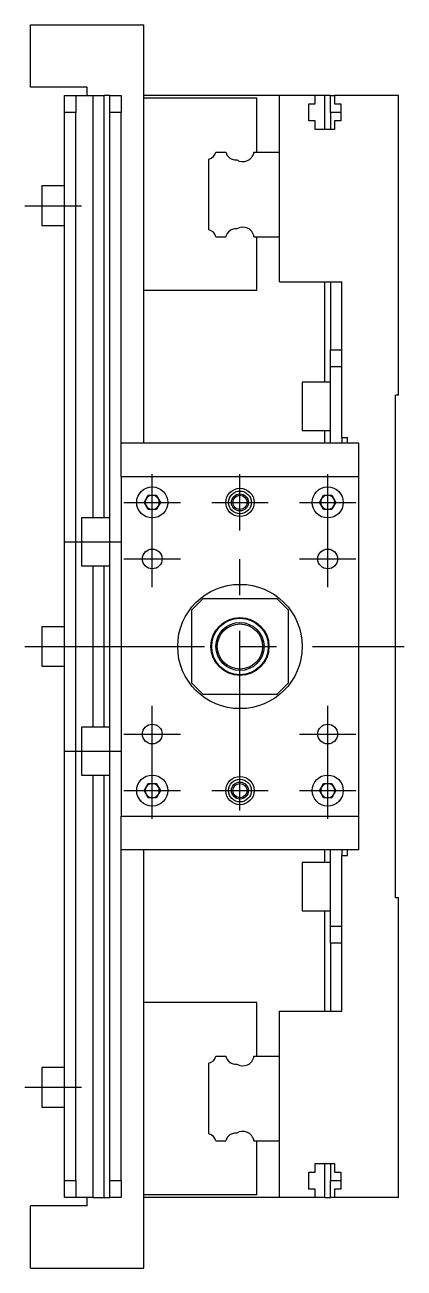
# Model space of a CAD drawing. Extents: x -28 to 793, y -268 to 112.
# Drawn here: x 725.5 to 792.5, y -110 to 110 of the extents above; entities that cross this region are included whole.
import ezdxf

# ---------------------------------------------------------------- set-up
doc = ezdxf.new("R2010")
doc.units = 0
doc.linetypes.add('CENTER', pattern=[50.8, 31.75, -6.35, 6.35, -6.35])
doc.layers.get('0').update_dxf_attribs({"linetype": 'CONTINUOUS'})
doc.layers.add('CENTER', color=1, linetype='CENTER')

msp = doc.modelspace()

# ---------------------------------------------------------------- linework, layer by layer
at = {"color": 7, "linetype": 'CONTINUOUS'}
for p, q in [((726.53, 99), (726.53, 110)), ((726.53, 110), (746.53, 110)), ((746.53, 36), (746.53, 110)), ((736.53, 99), (726.53, 99)), ((732.53, 97.5), (734.53, 97.5)), ((732.53, 94.5), (732.53, 97.5)), ((734.53, 97.5), (737.53, 97.5)), ((734.53, 97.5), (734.53, 94.5)), ((736.53, 97.5), (736.53, 99)), ((737.53, 97.5), (737.53, 22.75)), ((737.53, 97.5), (739.53, 97.5)), ((739.53, 22.75), (739.53, 97.5)), ((740.53, 97.5), (739.53, 97.5)), ((740.53, 97.5), (742.53, 97.5)), ((740.53, 94.5), (740.53, 97.5)), ((742.53, 97.5), (742.53, 94.5)), ((770.53, 97.5), (746.53, 97.5)), ((766.53, 97), (746.53, 97)), ((766.53, 87.5), (766.53, 97)), ((770.53, 87.5), (770.53, 97.5)), ((776.83, 97.5), (770.53, 97.5)), ((778.53, 97.5), (776.83, 97.5)), ((776.83, 96), (776.83, 97.5)), ((778.53, 91.5), (778.53, 97.5)), ((779.53, 97.5), (778.53, 97.5)), ((779.53, 97.5), (780.23, 97.5)), ((779.53, 94.5), (779.53, 97.5)), ((780.23, 97.5), (780.23, 96)), ((791.53, 97.5), (780.23, 97.5)), ((791.53, 44.5), (791.53, 97.5)), ((775.68, 96), (776.83, 96)), ((775.68, 93), (775.68, 96)), ((780.23, 96), (781.38, 96)), ((781.38, 96), (781.38, 93)), ((734.53, 94.5), (732.53, 94.5)), ((732.53, -94.5), (732.53, 94.5)), ((734.53, -94.5), (734.53, 94.5)), ((740.53, -94.5), (740.53, 94.5)), ((742.53, 94.5), (740.53, 94.5)), ((742.53, 36), (742.53, 94.5)), ((776.83, 93), (775.68, 93)), ((776.83, 91.5), (776.83, 93)), ((781.38, 94.5), (779.53, 94.5)), ((779.53, 94.5), (779.53, 91.5)), ((780.23, 93), (780.23, 91.5)), ((781.38, 93), (780.23, 93)), ((780.23, 91.5), (776.83, 91.5)), ((758.03, 73.752272), (758.03, 86.247728)), ((759.282272, 87.5), (761.05668, 87.5)), ((766.007372, 87.5), (770.53, 87.5)), ((770.53, 72.5), (770.53, 87.5)), ((770.53, 72.5), (770.53, 87.5)), ((728.53, 81.5), (728.53, 78)), ((732.53, 81.5), (728.53, 81.5)), ((728.53, 78), (728.53, 74.5)), ((728.53, 74.5), (732.53, 74.5)), ((759.282272, 72.5), (761.05668, 72.5)), ((766.007372, 72.5), (770.53, 72.5)), ((766.53, 63), (766.53, 72.5)), ((770.53, 64.5), (770.53, 72.5)), ((770.53, 64.5), (781.53, 64.5)), ((778.53, 46.75), (778.53, 64.5)), ((779.53, 64.5), (779.53, 52.5)), ((781.53, 37), (781.53, 64.5)), ((766.53, 63), (746.53, 63)), ((779.53, 52.5), (781.53, 52.5)), ((779.53, 49.5), (779.53, 52.5)), ((781.53, 49.5), (779.53, 49.5)), ((779.53, 36), (779.53, 49.5)), ((774.53, 46.75), (774.53, 42.5)), ((779.53, 46.75), (774.53, 46.75)), ((791.03, -44.5), (791.03, 44.5)), ((791.53, 44.5), (791.03, 44.5)), ((774.53, 42.5), (774.53, 38.25)), ((774.53, 38.25), (779.53, 38.25)), ((778.53, 36), (778.53, 38.25)), ((742.53, 30), (742.53, 36)), ((784.53, 36), (742.53, 36)), ((742.53, 30), (742.53, 36)), ((781.53, 37), (782.53, 37)), ((781.53, 37), (781.53, 36)), ((782.53, 36), (782.53, 37)), ((784.53, 30), (784.53, 36)), ((742.53, 30), (742.53, -30)), ((784.53, 30), (742.53, 30)), ((784.53, -30), (784.53, 30)), ((746.586624, 25.5), (747.308312, 26.75)), ((747.308312, 26.75), (748.751688, 26.75)), ((748.751688, 26.75), (749.473376, 25.5)), ((777.586624, 25.5), (778.308312, 26.75)), ((778.308312, 26.75), (779.751688, 26.75)), ((779.751688, 26.75), (780.473376, 25.5)), ((747.308312, 24.25), (746.586624, 25.5)), ((748.751688, 24.25), (747.308312, 24.25)), ((749.473376, 25.5), (748.751688, 24.25)), ((778.308312, 24.25), (777.586624, 25.5)), ((779.751688, 24.25), (778.308312, 24.25)), ((780.473376, 25.5), (779.751688, 24.25)), ((735.53, 22.75), (735.53, 18.5)), ((740.53, 22.75), (735.53, 22.75)), ((735.53, 18.5), (735.53, 14.25)), ((735.53, 14.25), (740.53, 14.25)), ((737.53, 14.25), (737.53, -14.25)), ((739.53, -14.25), (739.53, 14.25)), ((757.03, 8.5), (755.03, 6.5)), ((757.03, 8.5), (770.03, 8.5)), ((772.03, 6.5), (770.03, 8.5)), ((755.03, -6.5), (755.03, 6.5)), ((772.03, 6.5), (772.03, -6.5)), ((728.53, 3.5), (728.53, 0)), ((732.53, 3.5), (728.53, 3.5)), ((728.53, 0), (728.53, -3.5)), ((728.53, -3.5), (732.53, -3.5)), ((755.03, -6.5), (757.03, -8.5)), ((770.03, -8.5), (772.03, -6.5)), ((770.03, -8.5), (757.03, -8.5)), ((735.53, -14.25), (735.53, -18.5)), ((740.53, -14.25), (735.53, -14.25)), ((735.53, -18.5), (735.53, -22.75)), ((735.53, -22.75), (740.53, -22.75)), ((737.53, -22.75), (737.53, -97.5)), ((739.53, -97.5), (739.53, -22.75)), ((746.586624, -25.5), (747.308312, -24.25)), ((747.308312, -26.75), (746.586624, -25.5)), ((747.308312, -24.25), (748.751688, -24.25)), ((748.751688, -24.25), (749.473376, -25.5)), ((749.473376, -25.5), (748.751688, -26.75)), ((777.586624, -25.5), (778.308312, -24.25)), ((778.308312, -26.75), (777.586624, -25.5)), ((778.308312, -24.25), (779.751688, -24.25)), ((779.751688, -24.25), (780.473376, -25.5)), ((780.473376, -25.5), (779.751688, -26.75)), ((748.751688, -26.75), (747.308312, -26.75)), ((779.751688, -26.75), (778.308312, -26.75)), ((742.53, -36), (742.53, -30)), ((742.53, -30), (784.53, -30)), ((742.53, -36), (742.53, -30)), ((784.53, -36), (784.53, -30)), ((742.53, -94.5), (742.53, -36)), ((784.53, -36), (742.53, -36)), ((746.53, -110), (746.53, -36)), ((778.53, -38.25), (778.53, -36)), ((779.53, -49.5), (779.53, -36)), ((781.53, -36), (781.53, -37)), ((781.53, -64.5), (781.53, -37)), ((781.53, -37), (782.53, -37)), ((782.53, -37), (782.53, -36)), ((774.53, -38.25), (774.53, -42.5)), ((779.53, -38.25), (774.53, -38.25)), ((774.53, -42.5), (774.53, -46.75)), ((791.53, -44.5), (791.03, -44.5)), ((791.53, -97.5), (791.53, -44.5)), ((774.53, -46.75), (779.53, -46.75)), ((778.53, -64.5), (778.53, -46.75)), ((779.53, -49.5), (781.53, -49.5)), ((779.53, -52.5), (779.53, -49.5)), ((781.53, -52.5), (779.53, -52.5)), ((779.53, -52.5), (779.53, -64.5)), ((766.53, -63), (746.53, -63)), ((766.53, -72.5), (766.53, -63)), ((770.53, -72.5), (770.53, -64.5)), ((770.53, -64.5), (781.53, -64.5)), ((759.282272, -72.5), (761.05668, -72.5)), ((766.007372, -72.5), (770.53, -72.5)), ((770.53, -87.5), (770.53, -72.5)), ((770.53, -87.5), (770.53, -72.5)), ((728.53, -74.5), (728.53, -78)), ((732.53, -74.5), (728.53, -74.5)), ((758.03, -86.247728), (758.03, -73.752272)), ((728.53, -78), (728.53, -81.5)), ((728.53, -81.5), (732.53, -81.5)), ((759.282272, -87.5), (761.05668, -87.5)), ((766.007372, -87.5), (770.53, -87.5)), ((766.53, -97), (766.53, -87.5)), ((770.53, -97.5), (770.53, -87.5)), ((776.83, -91.5), (780.23, -91.5)), ((776.83, -93), (776.83, -91.5)), ((778.53, -97.5), (778.53, -91.5)), ((779.53, -91.5), (779.53, -94.5)), ((780.23, -91.5), (780.23, -93)), ((732.53, -94.5), (734.53, -94.5)), ((732.53, -97.5), (732.53, -94.5)), ((734.53, -94.5), (734.53, -97.5)), ((740.53, -94.5), (742.53, -94.5)), ((740.53, -97.5), (740.53, -94.5)), ((742.53, -94.5), (742.53, -97.5)), ((775.68, -93), (776.83, -93)), ((775.68, -96), (775.68, -93)), ((779.53, -94.5), (781.38, -94.5)), ((779.53, -97.5), (779.53, -94.5)), ((780.23, -93), (781.38, -93)), ((781.38, -93), (781.38, -96)), ((776.83, -96), (775.68, -96)), ((776.83, -97.5), (776.83, -96)), ((780.23, -96), (780.23, -97.5)), ((781.38, -96), (780.23, -96)), ((726.53, -110), (726.53, -99)), ((736.53, -99), (726.53, -99)), ((734.53, -97.5), (732.53, -97.5)), ((737.53, -97.5), (734.53, -97.5)), ((736.53, -99), (736.53, -97.5)), ((737.53, -97.5), (739.53, -97.5)), ((739.53, -97.5), (740.53, -97.5)), ((742.53, -97.5), (740.53, -97.5)), ((766.53, -97), (746.53, -97)), ((770.53, -97.5), (746.53, -97.5)), ((776.83, -97.5), (770.53, -97.5)), ((778.53, -97.5), (776.83, -97.5)), ((778.53, -97.5), (779.53, -97.5)), ((780.23, -97.5), (779.53, -97.5)), ((791.53, -97.5), (780.23, -97.5)), ((726.53, -110), (746.53, -110))]:
    msp.add_line(p, q, dxfattribs=at)
for centre, radius in [((748.03, 25.5), 2.75), ((763.53, 25.5), 2.5), ((763.53, 25.5), 2), ((763.53, 25.5), 1.25), ((779.03, 25.5), 2.75), ((748.03, 15.5), 1.75), ((779.03, 15.5), 1.75), ((763.53, 0), 11), ((763.53, 0), 5.125), ((763.53, 0), 5), ((763.53, 0), 4.25), ((763.53, 0), 4), ((748.03, -15.5), 1.75), ((779.03, -15.5), 1.75), ((748.03, -25.5), 2.75), ((763.53, -25.5), 2.5), ((763.53, -25.5), 2), ((779.03, -25.5), 2.75), ((763.53, -25.5), 1.25)]:
    msp.add_circle(centre, radius, dxfattribs=at)
at = {"color": 3, "linetype": 'CONTINUOUS'}
for centre in [(763.53, 25.5), (763.53, -25.5)]:
    msp.add_circle(centre, 1.5, dxfattribs=at)
at = {"color": 7, "linetype": 'CONTINUOUS'}
for centre, radius, start, end in [((757.63, 87.9), 1.7, 283.608961, 346.391039), ((762.73, 87.8), 1.7, 190.164249, 277.540197), ((764.03, 87.8), 2, 237.42103, 351.373073), ((757.63, 72.1), 1.7, 13.608961, 76.391039), ((762.73, 72.2), 1.7, 82.459803, 169.835751), ((764.03, 72.2), 2, 8.626927, 122.57897), ((748.03, 25.5), 1.25, 90, 150), ((748.03, 25.5), 1.25, 30, 90), ((779.03, 25.5), 1.25, 90, 150), ((779.03, 25.5), 1.25, 30, 90), ((748.03, 25.5), 1.25, 150, 180), ((748.03, 25.5), 1.25, 180, 210), ((748.03, 25.5), 1.25, 210, 270), ((748.03, 25.5), 1.25, 270, 330), ((748.03, 25.5), 1.25, 330, 30), ((779.03, 25.5), 1.25, 150, 180), ((779.03, 25.5), 1.25, 180, 210), ((779.03, 25.5), 1.25, 210, 270), ((779.03, 25.5), 1.25, 270, 330), ((779.03, 25.5), 1.25, 330, 30), ((748.03, -25.5), 1.25, 150, 180), ((748.03, -25.5), 1.25, 180, 210), ((748.03, -25.5), 1.25, 90, 150), ((748.03, -25.5), 1.25, 210, 270), ((748.03, -25.5), 1.25, 30, 90), ((748.03, -25.5), 1.25, 270, 330), ((748.03, -25.5), 1.25, 330, 30), ((779.03, -25.5), 1.25, 150, 180), ((779.03, -25.5), 1.25, 180, 210), ((779.03, -25.5), 1.25, 90, 150), ((779.03, -25.5), 1.25, 210, 270), ((779.03, -25.5), 1.25, 30, 90), ((779.03, -25.5), 1.25, 270, 330), ((779.03, -25.5), 1.25, 330, 30), ((757.63, -72.1), 1.7, 283.608961, 346.391039), ((762.73, -72.2), 1.7, 190.164249, 277.540197), ((764.03, -72.2), 2, 237.42103, 351.373073), ((757.63, -87.9), 1.7, 13.608961, 76.391039), ((762.73, -87.8), 1.7, 82.459803, 169.835751), ((764.03, -87.8), 2, 8.626927, 122.57897)]:
    msp.add_arc(centre, radius, start, end, dxfattribs=at)
at = {"layer": 'CENTER', "color": 1, "linetype": 'CENTER'}
for p, q in [((725.53, 78), (735.53, 78)), ((748.03, 10.5), (748.03, 30.5)), ((763.53, 20.5), (763.53, 30.5)), ((763.53, -29), (763.53, 29)), ((779.03, 10.5), (779.03, 30.5)), ((743.03, 25.5), (753.03, 25.5)), ((758.53, 25.5), (768.53, 25.5)), ((774.03, 25.5), (784.03, 25.5)), ((732.53, 18.5), (742.53, 18.5)), ((743.03, 15.5), (753.03, 15.5)), ((774.03, 15.5), (784.03, 15.5)), ((725.53, 0), (792.53, 0)), ((748.03, -30.5), (748.03, -10.5)), ((779.03, -30.5), (779.03, -10.5)), ((743.03, -15.5), (753.03, -15.5)), ((774.03, -15.5), (784.03, -15.5)), ((732.53, -18.5), (742.53, -18.5)), ((743.03, -25.5), (753.03, -25.5)), ((758.53, -25.5), (768.53, -25.5)), ((774.03, -25.5), (784.03, -25.5)), ((725.53, -78), (735.53, -78))]:
    msp.add_line(p, q, dxfattribs=at)

doc.saveas('drawing.dxf')
